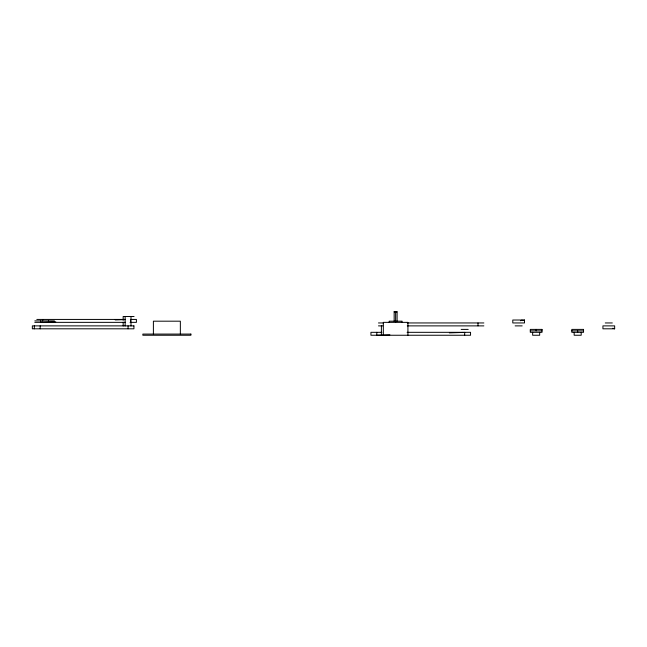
<?xml version="1.0" encoding="UTF-8"?>
<svg xmlns="http://www.w3.org/2000/svg" width="647" height="647" viewBox="0 0 647 647"><rect width="100%" height="100%" fill="white"/><g stroke="black" fill="none" stroke-linecap="round" stroke-linejoin="round"><path stroke-width="0.97" d="M520.528 320.75L522.161 320.022M522.727 320.605L524.507 320.022L524.507 322.95L512.788 322.95L512.788 320.022L524.507 320.022M55.779 321.866L40.664 322.36L40.664 320.896M115.239 319.925L125.316 319.594M389.898 334.822L376.797 335.251L376.797 332.323M449.366 332.882L463.47 332.421M397.088 321.187L397.088 311.814L394.16 311.814L394.16 321.187M134.066 316.504L123.165 316.504L123.165 320.289M36.806 319.432L125.542 319.432M34.801 320.896L54.38 320.896L54.38 322.36M34.801 322.36L125.542 322.36M130.063 322.36L136.412 322.36L136.412 319.432L130.548 319.432L130.548 322.36M378.463 322.95L383.558 322.95M407.286 322.95L483.859 322.95M605.277 322.95L612.305 322.95M378.463 325.878L382.806 325.878M407.286 325.878L483.859 325.878M515.133 325.878L522.161 325.878M614.65 328.805L602.931 328.805L602.931 325.878L614.65 325.878L614.65 328.805L612.879 328.223M461.174 329.396L468.202 329.396M530.297 330.86L542.016 330.86M571.819 330.86L583.537 330.86M381.851 332.323L370.941 332.323L370.941 335.251L470.547 335.251L470.547 332.323L407.109 332.323M394.08 311.749L397.088 311.814M581.192 332.323L581.192 335.251L574.164 335.251L574.164 332.323M577.682 330.86L577.682 332.323M539.671 332.323L539.671 335.251L532.643 335.251L532.643 332.323M536.153 329.396L536.153 330.86M478.004 322.95L478.004 325.878M464.683 332.323L464.683 335.251M407.925 335.251L407.925 322.36L383.323 322.36L383.323 335.251M402.07 322.36L402.07 321.187L389.179 321.187L389.179 322.36M395.624 311.814L395.624 322.36M381.39 325.789L381.39 335.251M180.351 334.078L180.351 321.187L153.396 321.187L153.396 334.078M131.001 316.504L131.001 325.967M128.066 325.878L128.066 328.805M125.138 316.504L125.138 325.967M123.165 322.182L123.165 325.967M48.525 320.896L48.525 322.36M42.662 319.432L42.662 320.896M40.179 325.878L40.179 328.805M34.323 325.878L34.323 328.805M133.929 325.878L32.35 325.878L32.35 328.805L133.929 328.805L133.929 325.878M542.016 329.396L530.297 329.396L530.297 332.323L542.016 332.323L542.016 329.396M583.537 329.396L571.819 329.396L571.819 332.323L583.537 332.323L583.537 329.396M190.897 334.078L142.85 334.078L142.85 335.251L190.897 335.251L190.897 334.078"/></g></svg>
